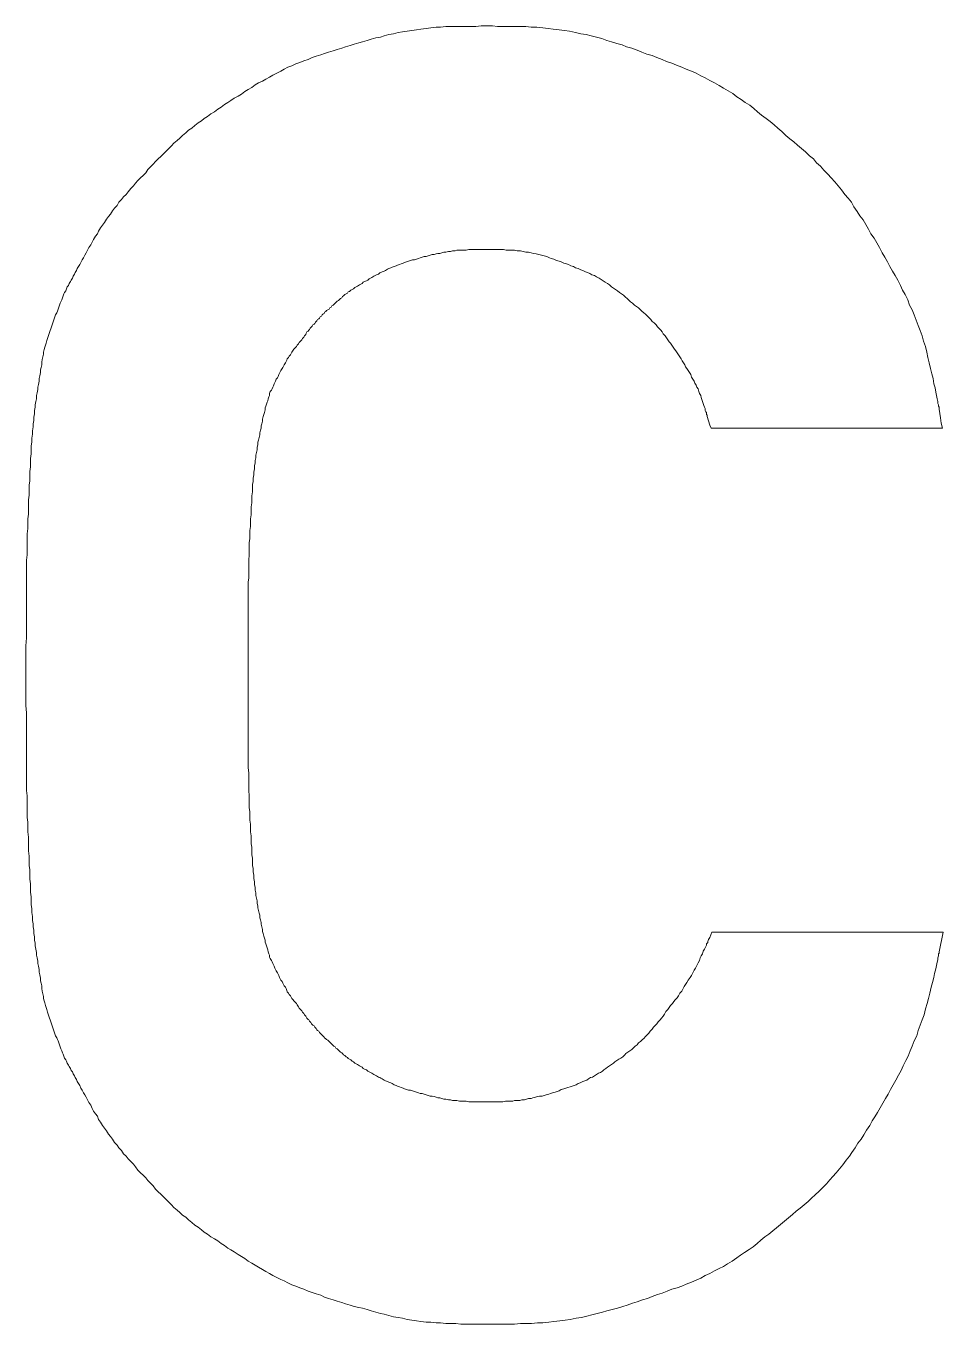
# Model space of a CAD drawing. Units: millimetres at full size, sheet at 1:100. Extents: x -138278 to 134990, y -16593 to 30671.
# Drawn here: x -8051.8 to -7911.8, y 21337.6 to 21535.7 of the extents above; entities that cross this region are included whole.
import ezdxf

# ---------------------------------------------------------------- set-up
doc = ezdxf.new("R2010")
doc.units = ezdxf.units.MM
doc.header["$LTSCALE"] = 100
doc.layers.add('F-0_枠', color=134, linetype='Continuous', lineweight=18)

msp = doc.modelspace()

# ---------------------------------------------------------------- linework, layer by layer
at = {"layer": 'F-0_枠'}
for points in [[(-8006.2, 21531.5), (-8005.6, 21531.7), (-8004.9, 21531.9), (-8004.3, 21532.1), (-8003.6, 21532.3), (-8003, 21532.5), (-8002.3, 21532.7), (-8001.7, 21532.9), (-8001, 21533.1), (-8000.4, 21533.3), (-7999.7, 21533.5), (-7999.1, 21533.7), (-7998.4, 21533.9), (-7997.7, 21534), (-7997.1, 21534.2), (-7996.4, 21534.4), (-7995.7, 21534.5), (-7995, 21534.7), (-7994.3, 21534.8), (-7993.6, 21534.9), (-7992.9, 21535), (-7992.2, 21535.1), (-7991.5, 21535.2), (-7990.7, 21535.3), (-7990, 21535.4), (-7989.2, 21535.5), (-7988.5, 21535.5), (-7987.7, 21535.6), (-7987, 21535.6), (-7986.2, 21535.6), (-7985.4, 21535.6), (-7984.7, 21535.6), (-7983.9, 21535.6), (-7983.1, 21535.6), (-7982.3, 21535.7), (-7981.4, 21535.7), (-7980.6, 21535.7), (-7979.8, 21535.6), (-7978.9, 21535.6), (-7978.1, 21535.6)], [(-7978.1, 21535.6), (-7977.2, 21535.6), (-7976.4, 21535.6), (-7975.5, 21535.6), (-7974.7, 21535.5), (-7973.8, 21535.5), (-7972.9, 21535.4), (-7972.1, 21535.3), (-7971.3, 21535.2), (-7970.4, 21535.1), (-7969.6, 21535), (-7968.8, 21534.9), (-7967.9, 21534.7), (-7967.1, 21534.5), (-7966.3, 21534.4), (-7965.5, 21534.2), (-7964.7, 21534), (-7963.9, 21533.8), (-7963.1, 21533.5), (-7962.4, 21533.3), (-7961.6, 21533), (-7960.8, 21532.8), (-7960.1, 21532.5), (-7959.3, 21532.3), (-7958.5, 21532), (-7957.8, 21531.7), (-7957, 21531.4), (-7956.2, 21531.2), (-7955.5, 21530.9), (-7954.7, 21530.6), (-7954, 21530.3), (-7953.2, 21530), (-7952.5, 21529.7), (-7951.7, 21529.4), (-7951, 21529.1), (-7950.2, 21528.8), (-7949.5, 21528.5), (-7948.8, 21528.1), (-7948.1, 21527.8), (-7947.4, 21527.4)], [(-8027.4, 21519.4), (-8027, 21519.8), (-8026.5, 21520.1), (-8026, 21520.5), (-8025.5, 21520.9), (-8025, 21521.2), (-8024.6, 21521.6), (-8024.1, 21521.9), (-8023.6, 21522.3), (-8023, 21522.6), (-8022.5, 21523), (-8022, 21523.3), (-8021.5, 21523.7), (-8021, 21524), (-8020.5, 21524.3), (-8020, 21524.7), (-8019.4, 21525), (-8018.9, 21525.3), (-8018.4, 21525.7), (-8017.9, 21526), (-8017.3, 21526.3), (-8016.8, 21526.7), (-8016.3, 21527), (-8015.7, 21527.3), (-8015.2, 21527.6), (-8014.6, 21527.9), (-8014.1, 21528.2), (-8013.5, 21528.5), (-8012.9, 21528.8), (-8012.4, 21529.1), (-8011.8, 21529.4), (-8011.2, 21529.6), (-8010.6, 21529.9), (-8010, 21530.1), (-8009.4, 21530.4), (-8008.7, 21530.6), (-8008.1, 21530.9), (-8007.5, 21531.1), (-8006.8, 21531.3), (-8006.2, 21531.5)], [(-7947.4, 21527.4), (-7946.7, 21527), (-7946, 21526.6), (-7945.3, 21526.2), (-7944.6, 21525.8), (-7943.9, 21525.4), (-7943.3, 21524.9), (-7942.6, 21524.5), (-7942, 21524), (-7941.3, 21523.6), (-7940.7, 21523.1), (-7940.1, 21522.6), (-7939.5, 21522.1), (-7938.8, 21521.6), (-7938.2, 21521.1), (-7937.6, 21520.6), (-7937, 21520.1), (-7936.4, 21519.6), (-7935.8, 21519), (-7935.2, 21518.5), (-7934.6, 21518), (-7934, 21517.5), (-7933.4, 21517), (-7932.8, 21516.5), (-7932.2, 21515.9), (-7931.6, 21515.4), (-7931.1, 21514.8), (-7930.5, 21514.3), (-7930, 21513.7), (-7929.4, 21513.1), (-7928.9, 21512.5), (-7928.3, 21511.9), (-7927.8, 21511.3), (-7927.3, 21510.7), (-7926.8, 21510), (-7926.3, 21509.4), (-7925.8, 21508.8), (-7925.4, 21508.1), (-7924.9, 21507.4), (-7924.5, 21506.7)], [(-8041.5, 21503.1), (-8041.2, 21503.6), (-8040.9, 21504), (-8040.7, 21504.4), (-8040.4, 21504.9), (-8040.1, 21505.3), (-8039.8, 21505.7), (-8039.5, 21506.2), (-8039.2, 21506.6), (-8038.9, 21507), (-8038.6, 21507.5), (-8038.3, 21507.9), (-8037.9, 21508.3), (-8037.6, 21508.8), (-8037.2, 21509.2), (-8036.9, 21509.6), (-8036.5, 21510), (-8036.2, 21510.4), (-8035.8, 21510.9), (-8035.4, 21511.3), (-8035.1, 21511.7), (-8034.7, 21512.1), (-8034.3, 21512.5), (-8033.9, 21512.9), (-8033.5, 21513.3), (-8033.2, 21513.8), (-8032.8, 21514.2), (-8032.4, 21514.6), (-8032, 21515), (-8031.6, 21515.4), (-8031.2, 21515.8), (-8030.8, 21516.2), (-8030.4, 21516.6), (-8030, 21517), (-8029.6, 21517.4), (-8029.2, 21517.8), (-8028.7, 21518.2), (-8028.3, 21518.6), (-8027.9, 21519), (-8027.4, 21519.4)], [(-7924.5, 21506.7), (-7924, 21506.1), (-7923.6, 21505.4), (-7923.2, 21504.7), (-7922.8, 21504), (-7922.3, 21503.3), (-7921.9, 21502.6), (-7921.5, 21501.9), (-7921.1, 21501.1), (-7920.7, 21500.4), (-7920.3, 21499.7), (-7919.9, 21499), (-7919.5, 21498.3), (-7919.1, 21497.6), (-7918.7, 21496.9), (-7918.3, 21496.1), (-7918, 21495.4), (-7917.6, 21494.7), (-7917.2, 21493.9), (-7916.9, 21493.1), (-7916.5, 21492.4), (-7916.2, 21491.6), (-7915.9, 21490.8), (-7915.6, 21490), (-7915.3, 21489.2), (-7915, 21488.4), (-7914.8, 21487.6), (-7914.5, 21486.8), (-7914.3, 21485.9), (-7914.1, 21485.1), (-7913.9, 21484.3), (-7913.7, 21483.4), (-7913.5, 21482.6), (-7913.3, 21481.9), (-7913.2, 21481.1), (-7913, 21480.5), (-7912.9, 21479.8), (-7912.8, 21479.3), (-7912.7, 21478.8), (-7912.6, 21478.4)], [(-8043.4, 21499.6), (-8043.2, 21500), (-8043, 21500.3), (-8042.8, 21500.7), (-8042.6, 21501.1), (-8042.4, 21501.5), (-8042.2, 21501.9), (-8041.9, 21502.3), (-8041.7, 21502.7), (-8041.5, 21503.1)], [(-7985.6, 21501.5), (-7986, 21501.5), (-7986.3, 21501.4), (-7986.7, 21501.4), (-7987, 21501.3), (-7987.3, 21501.3), (-7987.7, 21501.2), (-7988, 21501.2), (-7988.3, 21501.1), (-7988.6, 21501), (-7988.9, 21501), (-7989.2, 21500.9), (-7989.5, 21500.8), (-7989.8, 21500.8), (-7990.1, 21500.7), (-7990.4, 21500.6), (-7990.7, 21500.5), (-7991, 21500.5), (-7991.3, 21500.4), (-7991.6, 21500.3), (-7991.9, 21500.2), (-7992.2, 21500.1), (-7992.5, 21500), (-7992.8, 21500), (-7993.1, 21499.9), (-7993.4, 21499.8), (-7993.7, 21499.7), (-7994, 21499.6), (-7994.2, 21499.5), (-7994.5, 21499.4), (-7994.8, 21499.3), (-7995.1, 21499.2), (-7995.3, 21499.1), (-7995.6, 21499), (-7995.9, 21498.9), (-7996.1, 21498.8), (-7996.4, 21498.7), (-7996.6, 21498.6), (-7996.9, 21498.4), (-7997.1, 21498.3)], [(-7970.1, 21499.7), (-7970.4, 21499.8), (-7970.8, 21499.9), (-7971.2, 21500.1), (-7971.6, 21500.2), (-7971.9, 21500.3), (-7972.3, 21500.5), (-7972.7, 21500.6), (-7973.1, 21500.7), (-7973.5, 21500.8), (-7973.9, 21500.9), (-7974.3, 21501), (-7974.7, 21501.1), (-7975.1, 21501.2), (-7975.5, 21501.2), (-7975.9, 21501.3), (-7976.3, 21501.4), (-7976.8, 21501.4), (-7977.2, 21501.5), (-7977.6, 21501.5), (-7978.1, 21501.5), (-7978.5, 21501.5), (-7978.9, 21501.6), (-7979.4, 21501.6), (-7979.8, 21501.6), (-7980.2, 21501.6), (-7980.6, 21501.6), (-7981.1, 21501.6), (-7981.5, 21501.6), (-7981.9, 21501.6), (-7982.3, 21501.6), (-7982.7, 21501.6), (-7983.1, 21501.6), (-7983.4, 21501.6), (-7983.8, 21501.6), (-7984.2, 21501.6), (-7984.6, 21501.5), (-7984.9, 21501.5), (-7985.3, 21501.5), (-7985.6, 21501.5)], [(-8048.4, 21488.3), (-8048.3, 21488.6), (-8048.2, 21488.9), (-8048.1, 21489.2), (-8048, 21489.5), (-8047.9, 21489.8), (-8047.8, 21490.1), (-8047.7, 21490.4), (-8047.6, 21490.7), (-8047.5, 21491), (-8047.4, 21491.3), (-8047.3, 21491.6), (-8047.1, 21491.9), (-8047, 21492.2), (-8046.9, 21492.5), (-8046.8, 21492.8), (-8046.7, 21493.1), (-8046.6, 21493.4), (-8046.5, 21493.6), (-8046.3, 21493.9), (-8046.2, 21494.2), (-8046.1, 21494.5), (-8046, 21494.8), (-8045.9, 21495), (-8045.7, 21495.3), (-8045.6, 21495.6), (-8045.5, 21495.9), (-8045.3, 21496.1), (-8045.2, 21496.4), (-8045, 21496.7), (-8044.9, 21496.9), (-8044.7, 21497.2), (-8044.6, 21497.5), (-8044.4, 21497.8), (-8044.3, 21498.1), (-8044.1, 21498.4), (-8044, 21498.7), (-8043.8, 21499), (-8043.6, 21499.3), (-8043.4, 21499.6)], [(-7997.1, 21498.3), (-7997.4, 21498.2), (-7997.6, 21498.1), (-7997.8, 21498), (-7998, 21497.8), (-7998.3, 21497.7), (-7998.5, 21497.6), (-7998.7, 21497.5), (-7999, 21497.3), (-7999.2, 21497.2), (-7999.4, 21497.1), (-7999.6, 21496.9), (-7999.8, 21496.8), (-8000.1, 21496.7), (-8000.3, 21496.6), (-8000.5, 21496.4), (-8000.7, 21496.3), (-8000.9, 21496.2), (-8001.2, 21496), (-8001.4, 21495.9), (-8001.6, 21495.8), (-8001.8, 21495.6), (-8002, 21495.5), (-8002.2, 21495.4), (-8002.4, 21495.2), (-8002.6, 21495.1), (-8002.7, 21494.9), (-8002.9, 21494.8), (-8003.1, 21494.7), (-8003.3, 21494.5), (-8003.5, 21494.4), (-8003.6, 21494.2), (-8003.8, 21494.1), (-8004, 21493.9), (-8004.1, 21493.8), (-8004.3, 21493.7), (-8004.5, 21493.5), (-8004.6, 21493.4), (-8004.8, 21493.2), (-8004.9, 21493.1)], [(-7957.5, 21491.9), (-7957.8, 21492.2), (-7958, 21492.4), (-7958.3, 21492.7), (-7958.6, 21492.9), (-7958.9, 21493.1), (-7959.2, 21493.4), (-7959.5, 21493.6), (-7959.8, 21493.9), (-7960, 21494.1), (-7960.3, 21494.3), (-7960.6, 21494.6), (-7960.9, 21494.8), (-7961.2, 21495), (-7961.5, 21495.3), (-7961.8, 21495.5), (-7962.1, 21495.7), (-7962.4, 21495.9), (-7962.7, 21496.2), (-7963, 21496.4), (-7963.4, 21496.6), (-7963.7, 21496.8), (-7964, 21497), (-7964.3, 21497.2), (-7964.7, 21497.4), (-7965, 21497.6), (-7965.4, 21497.7), (-7965.7, 21497.9), (-7966.1, 21498.1), (-7966.4, 21498.2), (-7966.8, 21498.4), (-7967.1, 21498.5), (-7967.5, 21498.7), (-7967.9, 21498.8), (-7968.2, 21499), (-7968.6, 21499.1), (-7969, 21499.3), (-7969.3, 21499.4), (-7969.7, 21499.5), (-7970.1, 21499.7)], [(-8004.9, 21493.1), (-8005.1, 21493), (-8005.2, 21492.8), (-8005.4, 21492.7), (-8005.5, 21492.5), (-8005.7, 21492.4), (-8005.9, 21492.3), (-8006, 21492.1), (-8006.2, 21492), (-8006.3, 21491.8), (-8006.5, 21491.7), (-8006.6, 21491.6), (-8006.7, 21491.4), (-8006.9, 21491.3), (-8007, 21491.1), (-8007.1, 21491), (-8007.3, 21490.9), (-8007.4, 21490.7), (-8007.5, 21490.6), (-8007.6, 21490.5), (-8007.7, 21490.3), (-8007.8, 21490.2), (-8008, 21490.1), (-8008.1, 21489.9), (-8008.2, 21489.8), (-8008.3, 21489.7), (-8008.4, 21489.6), (-8008.5, 21489.4), (-8008.6, 21489.3), (-8008.7, 21489.1), (-8008.9, 21489), (-8009, 21488.8), (-8009.1, 21488.6), (-8009.3, 21488.4), (-8009.4, 21488.2), (-8009.6, 21488), (-8009.7, 21487.8), (-8009.9, 21487.6), (-8010.1, 21487.4), (-8010.2, 21487.2)], [(-7949.4, 21480.6), (-7949.5, 21480.9), (-7949.7, 21481.2), (-7949.8, 21481.5), (-7950, 21481.8), (-7950.2, 21482.1), (-7950.3, 21482.5), (-7950.5, 21482.8), (-7950.7, 21483.1), (-7950.9, 21483.4), (-7951.1, 21483.7), (-7951.2, 21484), (-7951.4, 21484.3), (-7951.6, 21484.6), (-7951.8, 21484.9), (-7952, 21485.2), (-7952.2, 21485.5), (-7952.4, 21485.8), (-7952.6, 21486.1), (-7952.8, 21486.4), (-7953, 21486.7), (-7953.2, 21487), (-7953.4, 21487.3), (-7953.6, 21487.5), (-7953.8, 21487.8), (-7954, 21488.1), (-7954.2, 21488.4), (-7954.5, 21488.7), (-7954.7, 21489), (-7954.9, 21489.3), (-7955.2, 21489.6), (-7955.4, 21489.8), (-7955.6, 21490.1), (-7955.9, 21490.4), (-7956.2, 21490.6), (-7956.4, 21490.9), (-7956.7, 21491.2), (-7956.9, 21491.4), (-7957.2, 21491.7), (-7957.5, 21491.9)], [(-8051, 21471), (-8051, 21471.6), (-8050.9, 21472.2), (-8050.9, 21472.8), (-8050.8, 21473.4), (-8050.8, 21473.9), (-8050.7, 21474.5), (-8050.7, 21475), (-8050.6, 21475.5), (-8050.6, 21476), (-8050.5, 21476.5), (-8050.5, 21477), (-8050.4, 21477.5), (-8050.4, 21477.9), (-8050.3, 21478.4), (-8050.2, 21478.8), (-8050.2, 21479.3), (-8050.1, 21479.7), (-8050, 21480.2), (-8050, 21480.6), (-8049.9, 21481), (-8049.8, 21481.5), (-8049.8, 21481.9), (-8049.7, 21482.3), (-8049.6, 21482.8), (-8049.6, 21483.2), (-8049.5, 21483.6), (-8049.4, 21484), (-8049.4, 21484.4), (-8049.3, 21484.8), (-8049.2, 21485.2), (-8049.1, 21485.6), (-8049.1, 21485.9), (-8049, 21486.3), (-8048.9, 21486.7), (-8048.8, 21487), (-8048.7, 21487.3), (-8048.6, 21487.7), (-8048.5, 21488), (-8048.4, 21488.3)], [(-8010.2, 21487.2), (-8010.4, 21487), (-8010.5, 21486.8), (-8010.7, 21486.6), (-8010.9, 21486.4), (-8011, 21486.2), (-8011.2, 21485.9), (-8011.3, 21485.7), (-8011.4, 21485.5), (-8011.6, 21485.3), (-8011.7, 21485.1), (-8011.9, 21484.9), (-8012, 21484.7), (-8012.1, 21484.5), (-8012.2, 21484.3), (-8012.4, 21484), (-8012.5, 21483.8), (-8012.6, 21483.6), (-8012.7, 21483.4), (-8012.9, 21483.1), (-8013, 21482.9), (-8013.1, 21482.7), (-8013.2, 21482.5), (-8013.3, 21482.2), (-8013.4, 21482), (-8013.6, 21481.8), (-8013.7, 21481.5), (-8013.8, 21481.3), (-8013.9, 21481.1), (-8014, 21480.8), (-8014.1, 21480.6), (-8014.2, 21480.3), (-8014.3, 21480.1), (-8014.5, 21479.9), (-8014.6, 21479.6), (-8014.6, 21479.3), (-8014.7, 21479.1), (-8014.8, 21478.8), (-8014.9, 21478.5), (-8015, 21478.3)], [(-7912.6, 21478.4), (-7912.6, 21478.1), (-7912.5, 21477.9), (-7912.5, 21477.7), (-7912.4, 21477.5), (-7912.4, 21477.4), (-7912.4, 21477.4), (-7912.4, 21477.3), (-7912.4, 21477.3), (-7912.4, 21477.2), (-7912.2, 21475.9), (-7912.1, 21475.1), (-7911.9, 21474.3), (-7947.2, 21474.3), (-7947.4, 21474.8), (-7947.8, 21476.1), (-7947.8, 21476.1), (-7947.8, 21476.1), (-7947.8, 21476.1), (-7947.8, 21476.2), (-7947.8, 21476.2), (-7947.8, 21476.2), (-7947.8, 21476.3), (-7947.9, 21476.4), (-7947.9, 21476.5), (-7947.9, 21476.7), (-7948, 21476.8), (-7948.1, 21477), (-7948.1, 21477.3), (-7948.2, 21477.5), (-7948.3, 21477.8), (-7948.4, 21478.1), (-7948.5, 21478.4), (-7948.6, 21478.7), (-7948.7, 21479), (-7948.8, 21479.3), (-7949, 21479.6), (-7949.1, 21479.9), (-7949.2, 21480.3), (-7949.4, 21480.6)], [(-8015, 21478.3), (-8015.1, 21478), (-8015.2, 21477.7), (-8015.3, 21477.4), (-8015.3, 21477.1), (-8015.4, 21476.7), (-8015.5, 21476.4), (-8015.6, 21476.1), (-8015.7, 21475.7), (-8015.7, 21475.4), (-8015.8, 21475), (-8015.9, 21474.7), (-8015.9, 21474.3), (-8016, 21474), (-8016.1, 21473.6), (-8016.1, 21473.3), (-8016.2, 21472.9), (-8016.3, 21472.5), (-8016.4, 21472.2), (-8016.4, 21471.8), (-8016.5, 21471.4), (-8016.5, 21471), (-8016.6, 21470.6), (-8016.7, 21470.2), (-8016.7, 21469.8), (-8016.8, 21469.4), (-8016.8, 21469), (-8016.9, 21468.6), (-8016.9, 21468.1), (-8017, 21467.6), (-8017, 21467.2), (-8017.1, 21466.7), (-8017.1, 21466.2), (-8017.2, 21465.7), (-8017.2, 21465.1), (-8017.2, 21464.6), (-8017.3, 21464), (-8017.3, 21463.4), (-8017.3, 21462.9), (-8017.4, 21462.3)], [(-8051.8, 21437.7), (-8051.8, 21438.9), (-8051.8, 21440), (-8051.8, 21441.1), (-8051.7, 21442.3), (-8051.7, 21443.4), (-8051.7, 21444.4), (-8051.7, 21445.5), (-8051.7, 21446.6), (-8051.7, 21447.6), (-8051.7, 21448.6), (-8051.7, 21449.6), (-8051.7, 21450.5), (-8051.7, 21451.5), (-8051.7, 21452.4), (-8051.7, 21453.3), (-8051.7, 21454.2), (-8051.6, 21455), (-8051.6, 21455.8), (-8051.6, 21456.7), (-8051.6, 21457.5), (-8051.6, 21458.2), (-8051.5, 21459), (-8051.5, 21459.8), (-8051.5, 21460.5), (-8051.4, 21461.2), (-8051.4, 21462), (-8051.4, 21462.7), (-8051.4, 21463.4), (-8051.3, 21464.1), (-8051.3, 21464.8), (-8051.3, 21465.6), (-8051.2, 21466.3), (-8051.2, 21467), (-8051.2, 21467.7), (-8051.1, 21468.4), (-8051.1, 21469), (-8051.1, 21469.7), (-8051, 21470.4), (-8051, 21471)], [(-8017.4, 21462.3), (-8017.4, 21461.7), (-8017.4, 21461.1), (-8017.5, 21460.5), (-8017.5, 21459.9), (-8017.5, 21459.3), (-8017.6, 21458.7), (-8017.6, 21458.1), (-8017.6, 21457.5), (-8017.7, 21456.8), (-8017.7, 21456.2), (-8017.7, 21455.6), (-8017.7, 21454.9), (-8017.8, 21454.3), (-8017.8, 21453.6), (-8017.8, 21452.9), (-8017.8, 21452.2), (-8017.8, 21451.5), (-8017.9, 21450.8), (-8017.9, 21450), (-8017.9, 21449.2), (-8017.9, 21448.4), (-8017.9, 21447.6), (-8017.9, 21446.8), (-8017.9, 21445.9), (-8017.9, 21445.1), (-8017.9, 21444.2), (-8017.9, 21443.3), (-8017.9, 21442.3), (-8017.9, 21441.4), (-8017.9, 21440.5), (-8017.9, 21439.5), (-8017.9, 21438.5), (-8017.9, 21437.6), (-8017.9, 21436.6), (-8017.9, 21435.6), (-8017.9, 21434.7), (-8017.9, 21433.7), (-8017.9, 21432.7), (-8017.9, 21431.8)], [(-8051.1, 21403.5), (-8051.1, 21404.1), (-8051.1, 21404.8), (-8051.2, 21405.5), (-8051.2, 21406.2), (-8051.2, 21406.9), (-8051.3, 21407.6), (-8051.3, 21408.3), (-8051.3, 21409), (-8051.4, 21409.8), (-8051.4, 21410.5), (-8051.4, 21411.2), (-8051.4, 21411.9), (-8051.5, 21412.7), (-8051.5, 21413.4), (-8051.5, 21414.2), (-8051.6, 21414.9), (-8051.6, 21415.7), (-8051.6, 21416.5), (-8051.6, 21417.3), (-8051.6, 21418.2), (-8051.7, 21419), (-8051.7, 21419.9), (-8051.7, 21420.8), (-8051.7, 21421.7), (-8051.7, 21422.6), (-8051.7, 21423.6), (-8051.7, 21424.6), (-8051.7, 21425.6), (-8051.7, 21426.6), (-8051.7, 21427.7), (-8051.7, 21428.7), (-8051.7, 21429.8), (-8051.7, 21430.9), (-8051.8, 21432), (-8051.8, 21433.2), (-8051.8, 21434.3), (-8051.8, 21435.4), (-8051.8, 21436.6), (-8051.8, 21437.7)], [(-8017.9, 21431.8), (-8017.9, 21430.9), (-8017.9, 21429.9), (-8017.9, 21429), (-8017.9, 21428.1), (-8017.9, 21427.3), (-8017.9, 21426.4), (-8017.9, 21425.6), (-8017.9, 21424.8), (-8017.9, 21424), (-8017.9, 21423.2), (-8017.9, 21422.5), (-8017.8, 21421.7), (-8017.8, 21421), (-8017.8, 21420.3), (-8017.8, 21419.6), (-8017.8, 21418.9), (-8017.7, 21418.3), (-8017.7, 21417.6), (-8017.7, 21417), (-8017.7, 21416.4), (-8017.6, 21415.8), (-8017.6, 21415.2), (-8017.6, 21414.5), (-8017.5, 21413.9), (-8017.5, 21413.3), (-8017.5, 21412.7), (-8017.4, 21412.1), (-8017.4, 21411.5), (-8017.4, 21410.9), (-8017.3, 21410.4), (-8017.3, 21409.8), (-8017.3, 21409.2), (-8017.2, 21408.7), (-8017.2, 21408.1), (-8017.2, 21407.6), (-8017.1, 21407.1), (-8017.1, 21406.6), (-8017, 21406.1), (-8017, 21405.6)], [(-8017, 21405.6), (-8016.9, 21405.1), (-8016.9, 21404.7), (-8016.8, 21404.2), (-8016.8, 21403.8), (-8016.7, 21403.4), (-8016.7, 21403), (-8016.6, 21402.6), (-8016.5, 21402.2), (-8016.5, 21401.8), (-8016.4, 21401.4), (-8016.4, 21401.1), (-8016.3, 21400.7), (-8016.2, 21400.3), (-8016.1, 21400), (-8016.1, 21399.6), (-8016, 21399.3), (-8015.9, 21398.9), (-8015.9, 21398.6), (-8015.8, 21398.2), (-8015.7, 21397.8), (-8015.7, 21397.5), (-8015.6, 21397.2), (-8015.5, 21396.8), (-8015.4, 21396.5), (-8015.3, 21396.2), (-8015.3, 21395.9), (-8015.2, 21395.6), (-8015.1, 21395.3), (-8015, 21395), (-8014.9, 21394.7), (-8014.8, 21394.4), (-8014.7, 21394.1), (-8014.6, 21393.9), (-8014.6, 21393.6), (-8014.5, 21393.4), (-8014.3, 21393.1), (-8014.2, 21392.9), (-8014.1, 21392.6), (-8014, 21392.4)], [(-8048.6, 21385.6), (-8048.7, 21385.9), (-8048.8, 21386.2), (-8048.9, 21386.6), (-8049, 21386.9), (-8049.1, 21387.3), (-8049.1, 21387.6), (-8049.2, 21388), (-8049.3, 21388.4), (-8049.4, 21388.8), (-8049.4, 21389.2), (-8049.5, 21389.6), (-8049.6, 21390), (-8049.6, 21390.4), (-8049.7, 21390.9), (-8049.8, 21391.3), (-8049.8, 21391.7), (-8049.9, 21392.2), (-8050, 21392.6), (-8050, 21393), (-8050.1, 21393.5), (-8050.2, 21393.9), (-8050.2, 21394.3), (-8050.3, 21394.8), (-8050.4, 21395.3), (-8050.4, 21395.7), (-8050.5, 21396.2), (-8050.5, 21396.7), (-8050.6, 21397.2), (-8050.6, 21397.7), (-8050.7, 21398.2), (-8050.7, 21398.7), (-8050.8, 21399.2), (-8050.8, 21399.8), (-8050.9, 21400.4), (-8050.9, 21401), (-8051, 21401.6), (-8051, 21402.2), (-8051, 21402.8), (-8051.1, 21403.5)], [(-7948.5, 21394.1), (-7948.4, 21394.5), (-7948.2, 21394.8), (-7948.1, 21395), (-7948, 21395.2), (-7947.9, 21395.4), (-7947.9, 21395.6), (-7947.8, 21395.7), (-7947.8, 21395.8), (-7947.7, 21395.8), (-7947.7, 21395.9), (-7947.7, 21395.9), (-7947.7, 21395.9), (-7947.7, 21396), (-7947.7, 21396), (-7947.6, 21396.3), (-7947.4, 21396.6), (-7947.1, 21397.4), (-7911.8, 21397.4), (-7912.4, 21394.4), (-7912.4, 21394.4), (-7912.4, 21394.3), (-7912.4, 21394.3), (-7912.4, 21394.2), (-7912.5, 21394.1), (-7912.5, 21394), (-7912.5, 21393.8), (-7912.6, 21393.5), (-7912.6, 21393.2), (-7912.7, 21392.8), (-7912.8, 21392.3), (-7912.9, 21391.8), (-7913.1, 21391.1), (-7913.2, 21390.5), (-7913.4, 21389.7), (-7913.6, 21389), (-7913.8, 21388.1), (-7914, 21387.3), (-7914.2, 21386.5), (-7914.5, 21385.7)], [(-7957.2, 21381.5), (-7957, 21381.7), (-7956.7, 21382), (-7956.5, 21382.3), (-7956.2, 21382.6), (-7956, 21382.9), (-7955.7, 21383.2), (-7955.5, 21383.4), (-7955.3, 21383.7), (-7955, 21384), (-7954.8, 21384.3), (-7954.5, 21384.6), (-7954.3, 21384.9), (-7954.1, 21385.3), (-7953.8, 21385.6), (-7953.6, 21385.9), (-7953.4, 21386.2), (-7953.1, 21386.5), (-7952.9, 21386.8), (-7952.7, 21387.1), (-7952.4, 21387.4), (-7952.2, 21387.7), (-7952, 21388.1), (-7951.7, 21388.4), (-7951.5, 21388.7), (-7951.3, 21389.1), (-7951.1, 21389.4), (-7950.9, 21389.7), (-7950.7, 21390.1), (-7950.4, 21390.5), (-7950.2, 21390.8), (-7950, 21391.2), (-7949.8, 21391.6), (-7949.6, 21391.9), (-7949.4, 21392.3), (-7949.2, 21392.7), (-7949, 21393.1), (-7948.9, 21393.5), (-7948.7, 21393.8), (-7948.5, 21394.1)], [(-8014, 21392.4), (-8013.9, 21392.2), (-8013.8, 21391.9), (-8013.7, 21391.7), (-8013.6, 21391.5), (-8013.4, 21391.2), (-8013.3, 21391), (-8013.2, 21390.8), (-8013.1, 21390.5), (-8013, 21390.3), (-8012.9, 21390.1), (-8012.7, 21389.9), (-8012.6, 21389.6), (-8012.5, 21389.4), (-8012.4, 21389.2), (-8012.2, 21389), (-8012.1, 21388.8), (-8012, 21388.5), (-8011.9, 21388.3), (-8011.7, 21388.1), (-8011.6, 21387.9), (-8011.4, 21387.7), (-8011.3, 21387.5), (-8011.2, 21387.3), (-8011, 21387.1), (-8010.9, 21386.9), (-8010.7, 21386.7), (-8010.5, 21386.5), (-8010.4, 21386.3), (-8010.2, 21386), (-8010.1, 21385.8), (-8009.9, 21385.6), (-8009.7, 21385.4), (-8009.6, 21385.2), (-8009.4, 21385), (-8009.3, 21384.8), (-8009.1, 21384.6), (-8009, 21384.5), (-8008.9, 21384.3), (-8008.7, 21384.1)], [(-8043.8, 21374.3), (-8044, 21374.6), (-8044.1, 21374.9), (-8044.3, 21375.2), (-8044.4, 21375.5), (-8044.6, 21375.8), (-8044.7, 21376.1), (-8044.9, 21376.3), (-8045, 21376.6), (-8045.2, 21376.9), (-8045.3, 21377.1), (-8045.5, 21377.4), (-8045.6, 21377.7), (-8045.7, 21377.9), (-8045.9, 21378.2), (-8046, 21378.5), (-8046.1, 21378.8), (-8046.2, 21379), (-8046.3, 21379.3), (-8046.5, 21379.6), (-8046.6, 21379.9), (-8046.7, 21380.2), (-8046.8, 21380.5), (-8046.9, 21380.8), (-8047, 21381), (-8047.1, 21381.3), (-8047.3, 21381.6), (-8047.4, 21381.9), (-8047.5, 21382.2), (-8047.6, 21382.5), (-8047.7, 21382.8), (-8047.8, 21383.1), (-8047.9, 21383.4), (-8048, 21383.7), (-8048.1, 21384), (-8048.2, 21384.3), (-8048.3, 21384.6), (-8048.4, 21384.9), (-8048.5, 21385.2), (-8048.6, 21385.6)], [(-7914.5, 21385.7), (-7914.7, 21384.8), (-7915, 21384), (-7915.3, 21383.2), (-7915.6, 21382.4), (-7915.8, 21381.6), (-7916.2, 21380.8), (-7916.5, 21380), (-7916.8, 21379.3), (-7917.1, 21378.5), (-7917.5, 21377.8), (-7917.9, 21377), (-7918.2, 21376.3), (-7918.6, 21375.6), (-7919, 21374.8), (-7919.4, 21374.1), (-7919.8, 21373.4), (-7920.2, 21372.7), (-7920.6, 21372), (-7921, 21371.3), (-7921.4, 21370.6), (-7921.8, 21369.9), (-7922.2, 21369.2), (-7922.6, 21368.6), (-7923, 21367.9), (-7923.5, 21367.2), (-7923.9, 21366.5), (-7924.3, 21365.8), (-7924.8, 21365.2), (-7925.2, 21364.5), (-7925.7, 21363.8), (-7926.1, 21363.2), (-7926.6, 21362.6), (-7927.1, 21361.9), (-7927.6, 21361.3), (-7928.1, 21360.7), (-7928.6, 21360.1), (-7929.1, 21359.6), (-7929.6, 21359), (-7930.2, 21358.4)], [(-8008.7, 21384.1), (-8008.6, 21384), (-8008.5, 21383.8), (-8008.4, 21383.7), (-8008.3, 21383.6), (-8008.2, 21383.4), (-8008.1, 21383.3), (-8008, 21383.2), (-8007.8, 21383.1), (-8007.7, 21382.9), (-8007.6, 21382.8), (-8007.5, 21382.7), (-8007.4, 21382.5), (-8007.3, 21382.4), (-8007.1, 21382.3), (-8007, 21382.1), (-8006.9, 21382), (-8006.7, 21381.8), (-8006.6, 21381.7), (-8006.5, 21381.6), (-8006.3, 21381.4), (-8006.2, 21381.3), (-8006, 21381.1), (-8005.9, 21381), (-8005.7, 21380.9), (-8005.5, 21380.7), (-8005.4, 21380.6), (-8005.2, 21380.4), (-8005.1, 21380.3), (-8004.9, 21380.1), (-8004.8, 21380), (-8004.6, 21379.9), (-8004.5, 21379.7), (-8004.3, 21379.6), (-8004.1, 21379.4), (-8004, 21379.3), (-8003.8, 21379.1), (-8003.6, 21379), (-8003.5, 21378.9), (-8003.3, 21378.7)], [(-7968.4, 21373.9), (-7968.1, 21374), (-7967.8, 21374.1), (-7967.5, 21374.3), (-7967.2, 21374.4), (-7966.8, 21374.6), (-7966.5, 21374.7), (-7966.2, 21374.8), (-7965.9, 21375), (-7965.6, 21375.2), (-7965.3, 21375.3), (-7965, 21375.5), (-7964.7, 21375.7), (-7964.4, 21375.9), (-7964.1, 21376), (-7963.8, 21376.2), (-7963.6, 21376.4), (-7963.3, 21376.6), (-7963, 21376.8), (-7962.7, 21377), (-7962.4, 21377.2), (-7962.1, 21377.4), (-7961.9, 21377.6), (-7961.6, 21377.8), (-7961.3, 21378), (-7961, 21378.2), (-7960.7, 21378.4), (-7960.4, 21378.7), (-7960.2, 21378.9), (-7959.9, 21379.1), (-7959.6, 21379.3), (-7959.3, 21379.5), (-7959.1, 21379.7), (-7958.8, 21380), (-7958.5, 21380.2), (-7958.3, 21380.5), (-7958, 21380.7), (-7957.7, 21381), (-7957.5, 21381.2), (-7957.2, 21381.5)], [(-8003.3, 21378.7), (-8003.1, 21378.6), (-8002.9, 21378.4), (-8002.7, 21378.3), (-8002.6, 21378.1), (-8002.4, 21378), (-8002.2, 21377.9), (-8002, 21377.7), (-8001.8, 21377.6), (-8001.6, 21377.4), (-8001.4, 21377.3), (-8001.2, 21377.2), (-8000.9, 21377), (-8000.7, 21376.9), (-8000.5, 21376.8), (-8000.3, 21376.6), (-8000.1, 21376.5), (-7999.8, 21376.4), (-7999.6, 21376.2), (-7999.4, 21376.1), (-7999.2, 21376), (-7999, 21375.9), (-7998.7, 21375.7), (-7998.5, 21375.6), (-7998.3, 21375.5), (-7998, 21375.3), (-7997.8, 21375.2), (-7997.6, 21375.1), (-7997.4, 21375), (-7997.1, 21374.8), (-7996.9, 21374.7), (-7996.6, 21374.6), (-7996.4, 21374.5), (-7996.1, 21374.4), (-7995.9, 21374.3), (-7995.6, 21374.1), (-7995.3, 21374), (-7995.1, 21373.9), (-7994.8, 21373.8), (-7994.5, 21373.7)], [(-8032, 21358.2), (-8032.4, 21358.7), (-8032.8, 21359.1), (-8033.2, 21359.5), (-8033.5, 21359.9), (-8033.9, 21360.3), (-8034.3, 21360.7), (-8034.7, 21361.1), (-8035.1, 21361.6), (-8035.4, 21362), (-8035.8, 21362.4), (-8036.2, 21362.8), (-8036.5, 21363.2), (-8036.9, 21363.6), (-8037.2, 21364.1), (-8037.6, 21364.5), (-8037.9, 21364.9), (-8038.3, 21365.3), (-8038.6, 21365.8), (-8038.9, 21366.2), (-8039.2, 21366.6), (-8039.5, 21367.1), (-8039.8, 21367.5), (-8040.1, 21367.9), (-8040.4, 21368.4), (-8040.7, 21368.8), (-8040.9, 21369.3), (-8041.2, 21369.7), (-8041.5, 21370.1), (-8041.7, 21370.5), (-8041.9, 21371), (-8042.2, 21371.4), (-8042.4, 21371.8), (-8042.6, 21372.2), (-8042.8, 21372.6), (-8043, 21372.9), (-8043.2, 21373.3), (-8043.4, 21373.6), (-8043.6, 21374), (-8043.8, 21374.3)], [(-7994.5, 21373.7), (-7994.2, 21373.6), (-7994, 21373.5), (-7993.7, 21373.4), (-7993.4, 21373.3), (-7993.1, 21373.3), (-7992.8, 21373.2), (-7992.5, 21373.1), (-7992.2, 21373), (-7991.9, 21372.9), (-7991.6, 21372.8), (-7991.3, 21372.8), (-7991, 21372.7), (-7990.7, 21372.6), (-7990.4, 21372.5), (-7990.1, 21372.4), (-7989.8, 21372.4), (-7989.5, 21372.3), (-7989.2, 21372.2), (-7988.9, 21372.1), (-7988.6, 21372.1), (-7988.3, 21372), (-7988, 21371.9), (-7987.7, 21371.9), (-7987.3, 21371.8), (-7987, 21371.8), (-7986.7, 21371.7), (-7986.3, 21371.7), (-7986, 21371.7), (-7985.6, 21371.6), (-7985.3, 21371.6), (-7984.9, 21371.6), (-7984.6, 21371.6), (-7984.2, 21371.5), (-7983.8, 21371.5), (-7983.5, 21371.5), (-7983.1, 21371.5), (-7982.7, 21371.5), (-7982.3, 21371.5), (-7982, 21371.5)], [(-7982, 21371.5), (-7981.6, 21371.5), (-7981.2, 21371.5), (-7980.8, 21371.5), (-7980.5, 21371.5), (-7980.1, 21371.5), (-7979.7, 21371.5), (-7979.4, 21371.5), (-7979, 21371.5), (-7978.6, 21371.6), (-7978.2, 21371.6), (-7977.9, 21371.6), (-7977.5, 21371.6), (-7977.2, 21371.7), (-7976.8, 21371.7), (-7976.4, 21371.7), (-7976.1, 21371.8), (-7975.7, 21371.8), (-7975.4, 21371.9), (-7975.1, 21372), (-7974.7, 21372), (-7974.4, 21372.1), (-7974, 21372.2), (-7973.7, 21372.3), (-7973.4, 21372.4), (-7973, 21372.4), (-7972.7, 21372.5), (-7972.4, 21372.6), (-7972, 21372.7), (-7971.7, 21372.8), (-7971.4, 21372.9), (-7971, 21373), (-7970.7, 21373.1), (-7970.4, 21373.2), (-7970.1, 21373.4), (-7969.7, 21373.5), (-7969.4, 21373.6), (-7969.1, 21373.7), (-7968.7, 21373.8), (-7968.4, 21373.9)], [(-8012.9, 21344.4), (-8013.5, 21344.7), (-8014.1, 21345), (-8014.6, 21345.3), (-8015.2, 21345.6), (-8015.7, 21345.9), (-8016.3, 21346.3), (-8016.8, 21346.6), (-8017.3, 21346.9), (-8017.9, 21347.2), (-8018.4, 21347.6), (-8018.9, 21347.9), (-8019.4, 21348.2), (-8020, 21348.6), (-8020.5, 21348.9), (-8021, 21349.2), (-8021.5, 21349.6), (-8022, 21349.9), (-8022.5, 21350.3), (-8023, 21350.6), (-8023.6, 21350.9), (-8024.1, 21351.3), (-8024.6, 21351.6), (-8025, 21352), (-8025.5, 21352.4), (-8026, 21352.7), (-8026.5, 21353.1), (-8027, 21353.5), (-8027.4, 21353.9), (-8027.9, 21354.2), (-8028.3, 21354.6), (-8028.7, 21355), (-8029.2, 21355.4), (-8029.6, 21355.8), (-8030, 21356.2), (-8030.4, 21356.6), (-8030.8, 21357), (-8031.2, 21357.4), (-8031.6, 21357.8), (-8032, 21358.2)], [(-7930.2, 21358.4), (-7930.7, 21357.9), (-7931.3, 21357.3), (-7931.9, 21356.8), (-7932.4, 21356.3), (-7933, 21355.8), (-7933.6, 21355.3), (-7934.2, 21354.8), (-7934.8, 21354.3), (-7935.4, 21353.8), (-7936, 21353.3), (-7936.6, 21352.8), (-7937.2, 21352.3), (-7937.8, 21351.8), (-7938.4, 21351.3), (-7939, 21350.9), (-7939.6, 21350.4), (-7940.2, 21349.9), (-7940.8, 21349.4), (-7941.4, 21349), (-7942.1, 21348.5), (-7942.7, 21348.1), (-7943.3, 21347.7), (-7944, 21347.2), (-7944.7, 21346.8), (-7945.3, 21346.4), (-7946, 21346.1), (-7946.7, 21345.7), (-7947.4, 21345.3), (-7948.1, 21345), (-7948.8, 21344.6), (-7949.5, 21344.3), (-7950.2, 21344), (-7951, 21343.7), (-7951.7, 21343.4), (-7952.4, 21343.1), (-7953.2, 21342.9), (-7953.9, 21342.6), (-7954.7, 21342.3), (-7955.4, 21342.1)], [(-7987, 21337.7), (-7987.7, 21337.7), (-7988.5, 21337.8), (-7989.2, 21337.8), (-7990, 21337.9), (-7990.7, 21337.9), (-7991.5, 21338), (-7992.2, 21338.1), (-7992.9, 21338.2), (-7993.6, 21338.3), (-7994.3, 21338.5), (-7995, 21338.6), (-7995.7, 21338.7), (-7996.4, 21338.9), (-7997.1, 21339.1), (-7997.7, 21339.2), (-7998.4, 21339.4), (-7999.1, 21339.6), (-7999.7, 21339.8), (-8000.4, 21340), (-8001, 21340.1), (-8001.7, 21340.3), (-8002.3, 21340.5), (-8003, 21340.7), (-8003.6, 21340.9), (-8004.3, 21341.1), (-8004.9, 21341.3), (-8005.6, 21341.5), (-8006.2, 21341.7), (-8006.8, 21342), (-8007.5, 21342.2), (-8008.1, 21342.4), (-8008.7, 21342.6), (-8009.4, 21342.9), (-8010, 21343.1), (-8010.6, 21343.4), (-8011.2, 21343.6), (-8011.8, 21343.9), (-8012.4, 21344.2), (-8012.9, 21344.4)], [(-7955.4, 21342.1), (-7956.2, 21341.8), (-7956.9, 21341.5), (-7957.7, 21341.3), (-7958.5, 21341), (-7959.2, 21340.8), (-7960, 21340.5), (-7960.7, 21340.3), (-7961.5, 21340), (-7962.3, 21339.8), (-7963.1, 21339.6), (-7963.8, 21339.4), (-7964.6, 21339.2), (-7965.4, 21339), (-7966.2, 21338.8), (-7967, 21338.6), (-7967.8, 21338.5), (-7968.7, 21338.3), (-7969.5, 21338.2), (-7970.3, 21338.1), (-7971.2, 21338), (-7972, 21337.9), (-7972.9, 21337.8), (-7973.7, 21337.8), (-7974.6, 21337.7), (-7975.4, 21337.7), (-7976.3, 21337.7), (-7977.2, 21337.6), (-7978, 21337.6), (-7978.9, 21337.6), (-7979.7, 21337.6), (-7980.6, 21337.6), (-7981.4, 21337.6), (-7982.2, 21337.6), (-7983.1, 21337.6), (-7983.9, 21337.6), (-7984.7, 21337.6), (-7985.4, 21337.6), (-7986.2, 21337.7), (-7987, 21337.7)]]:
    msp.add_lwpolyline(points, dxfattribs=at)

doc.saveas('drawing.dxf')
